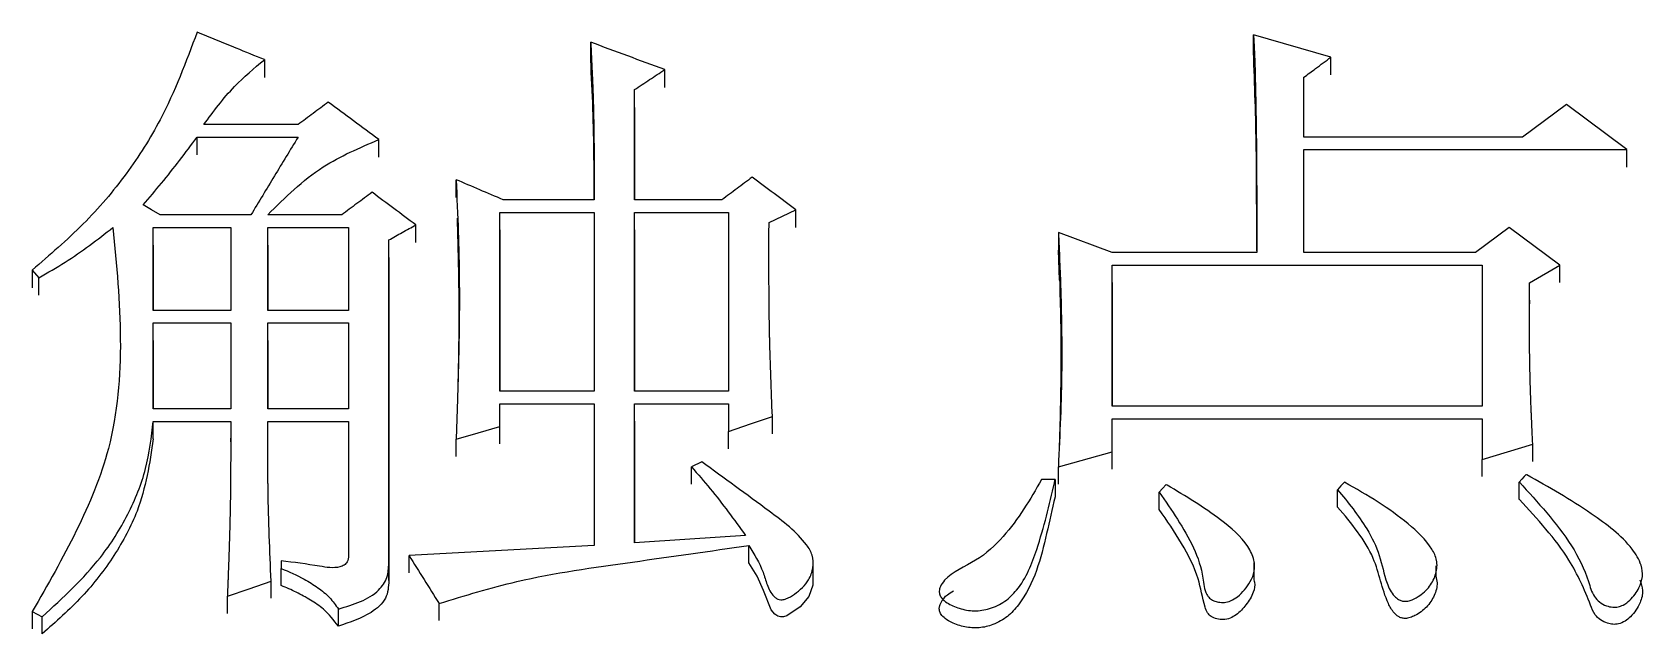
# Model space of a CAD drawing. Header units: millimetres. Extents: x 2642 to 4256, y 821 to 2003.
# Drawn here: x 2874.23 to 2879.41, y 1747.24 to 1749.17 of the extents above; entities that cross this region are included whole.
import ezdxf

# ---------------------------------------------------------------- set-up
doc = ezdxf.new("R2010")
doc.units = ezdxf.units.MM

msp = doc.modelspace()

# ---------------------------------------------------------------- linework, layer by layer
at = {"color": 7, "linetype": 'Continuous', "lineweight": 25}
for p, q in [((2876.0247, 1749.0809), (2876.0247, 1749.1383)), ((2878.4045, 1749.0902), (2878.1557, 1749.1624)), ((2878.1557, 1749.1049), (2878.1557, 1749.1624)), ((2878.4045, 1749.0331), (2878.4045, 1749.0902)), ((2874.9754, 1749.0822), (2874.9754, 1749.0251)), ((2876.2626, 1748.993), (2876.2626, 1749.0501)), ((2876.1653, 1748.6317), (2876.1653, 1748.9858)), ((2876.1653, 1748.9289), (2876.1653, 1748.9858)), ((2878.3179, 1748.8331), (2878.3179, 1749.026)), ((2878.3179, 1748.969), (2878.3179, 1749.026)), ((2879.1617, 1748.9376), (2879.0211, 1748.8331)), ((2879.3564, 1748.7929), (2879.1617, 1748.9376)), ((2876.1653, 1748.9286), (2876.1653, 1748.6317)), ((2874.759, 1748.8331), (2875.0836, 1748.8331)), ((2874.759, 1748.7763), (2874.759, 1748.8331)), ((2875.0836, 1748.8733), (2874.7807, 1748.8733)), ((2879.0211, 1748.8331), (2878.3179, 1748.8331)), ((2875.3431, 1748.7683), (2875.3431, 1748.8251)), ((2878.3179, 1748.7929), (2879.3564, 1748.7929)), ((2878.3179, 1748.4623), (2878.3179, 1748.7929)), ((2878.3179, 1748.7361), (2878.3179, 1748.7929)), ((2879.3564, 1748.7361), (2879.3564, 1748.7929)), ((2875.592, 1748.6396), (2875.592, 1748.6962)), ((2876.0355, 1748.6317), (2875.7434, 1748.6317)), ((2876.4465, 1748.6317), (2876.1653, 1748.6317)), ((2874.9321, 1748.5833), (2874.6401, 1748.5833)), ((2875.2242, 1748.5833), (2874.9862, 1748.5833)), ((2875.7326, 1748.5914), (2876.0355, 1748.5914)), ((2875.7326, 1748.0169), (2875.7326, 1748.5914)), ((2875.7326, 1748.5349), (2875.7326, 1748.5914)), ((2876.0355, 1748.5914), (2876.0355, 1748.0169)), ((2876.1653, 1748.5914), (2876.4682, 1748.5914)), ((2876.1653, 1748.0169), (2876.1653, 1748.5914)), ((2876.1653, 1748.5349), (2876.1653, 1748.5914)), ((2876.4682, 1748.5914), (2876.4682, 1748.0169)), ((2876.6845, 1748.543), (2876.6845, 1748.5995)), ((2874.6184, 1748.543), (2874.8672, 1748.543)), ((2874.6184, 1748.2763), (2874.6184, 1748.543)), ((2874.6184, 1748.4866), (2874.6184, 1748.543)), ((2874.8672, 1748.543), (2874.8672, 1748.2763)), ((2874.9862, 1748.543), (2875.2458, 1748.543)), ((2874.9862, 1748.2763), (2874.9862, 1748.543)), ((2874.9862, 1748.4866), (2874.9862, 1748.543)), ((2875.2458, 1748.543), (2875.2458, 1748.2763)), ((2875.4622, 1748.4947), (2875.4622, 1748.5511)), ((2875.7326, 1748.5347), (2875.7326, 1748.0169)), ((2876.1653, 1748.5347), (2876.1653, 1748.0169)), ((2877.7014, 1748.4623), (2877.5283, 1748.5269)), ((2877.5283, 1748.5269), (2877.5283, 1748.4703)), ((2878.9778, 1748.543), (2878.8696, 1748.4623)), ((2879.1401, 1748.4219), (2878.9778, 1748.543)), ((2874.6184, 1748.4864), (2874.6184, 1748.2763)), ((2874.9862, 1748.4864), (2874.9862, 1748.2763)), ((2875.3756, 1747.4634), (2875.3756, 1748.5026)), ((2875.3756, 1748.4463), (2875.3756, 1748.5026)), ((2877.5323, 1748.3739), (2877.5283, 1748.4703)), ((2875.3756, 1748.4461), (2875.3756, 1747.4082)), ((2878.1665, 1748.4623), (2877.7014, 1748.4623)), ((2877.7014, 1747.9682), (2877.7014, 1748.4219)), ((2877.7014, 1748.3656), (2877.7014, 1748.4219)), ((2878.8696, 1748.4623), (2878.3179, 1748.4623)), ((2878.8913, 1748.4219), (2878.8913, 1747.9682)), ((2879.0427, 1748.3653), (2879.1401, 1748.4219)), ((2879.1401, 1748.3656), (2879.1401, 1748.4219)), ((2874.229, 1748.4057), (2874.2506, 1748.3814)), ((2874.2506, 1748.3252), (2874.2506, 1748.3814)), ((2877.7014, 1748.3654), (2877.7014, 1747.9682)), ((2874.8672, 1748.2763), (2874.6184, 1748.2763)), ((2875.2458, 1748.2763), (2874.9862, 1748.2763)), ((2879.0427, 1748.3089), (2879.0427, 1748.2973)), ((2874.6184, 1748.2358), (2874.8672, 1748.2358)), ((2874.6184, 1747.9601), (2874.6184, 1748.2358)), ((2874.6184, 1748.1798), (2874.6184, 1748.2358)), ((2874.8672, 1748.2358), (2874.8672, 1747.9601)), ((2874.9862, 1748.2358), (2875.2458, 1748.2358)), ((2874.9862, 1747.9601), (2874.9862, 1748.2358)), ((2874.9862, 1748.1798), (2874.9862, 1748.2358)), ((2875.2458, 1748.2358), (2875.2458, 1747.9601)), ((2874.6184, 1748.1796), (2874.6184, 1747.9601)), ((2874.9862, 1748.1796), (2874.9862, 1747.9601)), ((2876.0355, 1748.0169), (2875.7326, 1748.0169)), ((2876.4682, 1748.0169), (2876.1653, 1748.0169)), ((2874.8672, 1747.9601), (2874.6184, 1747.9601)), ((2875.2458, 1747.9601), (2874.9862, 1747.9601)), ((2875.7326, 1747.9763), (2876.0355, 1747.9763)), ((2875.7326, 1747.9032), (2875.7326, 1747.9763)), ((2875.7326, 1747.9206), (2875.7326, 1747.9763)), ((2876.0355, 1747.9763), (2876.0355, 1747.5205)), ((2876.1653, 1747.9763), (2876.4682, 1747.9763)), ((2876.1653, 1747.5287), (2876.1653, 1747.9763)), ((2876.1653, 1747.9206), (2876.1653, 1747.9763)), ((2876.4682, 1747.9763), (2876.4682, 1747.887)), ((2874.6184, 1747.9195), (2874.8672, 1747.9195)), ((2874.6184, 1747.8638), (2874.6184, 1747.9195)), ((2874.9862, 1747.9195), (2875.2458, 1747.9195)), ((2875.2458, 1747.9195), (2875.2458, 1747.4879)), ((2875.7326, 1747.8476), (2875.7326, 1747.9032)), ((2876.1653, 1747.9204), (2876.1653, 1747.5287)), ((2876.6088, 1747.88), (2876.6088, 1747.9357)), ((2877.7014, 1747.8219), (2877.7014, 1747.9276)), ((2877.7014, 1747.8719), (2877.7014, 1747.9276)), ((2878.8913, 1747.9276), (2878.8913, 1747.7975)), ((2875.592, 1747.807), (2875.592, 1747.8626)), ((2876.4682, 1747.8313), (2876.4682, 1747.887)), ((2878.8913, 1747.7975), (2879.0535, 1747.8463)), ((2879.0535, 1747.7907), (2879.0535, 1747.8463)), ((2877.5283, 1747.7731), (2877.7014, 1747.8219)), ((2877.7014, 1747.7664), (2877.7014, 1747.8219)), ((2878.8913, 1747.742), (2878.8913, 1747.7975)), ((2876.3816, 1747.7894), (2876.3492, 1747.7731)), ((2876.3492, 1747.7176), (2876.3492, 1747.7731)), ((2877.5283, 1747.7176), (2877.5283, 1747.7731)), ((2877.5175, 1747.7324), (2877.4743, 1747.7324)), ((2877.5175, 1747.7324), (2877.5175, 1747.677)), ((2877.8528, 1747.6362), (2877.8528, 1747.6917)), ((2878.4262, 1747.6443), (2878.4262, 1747.6999)), ((2879.0103, 1747.6688), (2879.0103, 1747.7243)), ((2875.4405, 1747.4327), (2875.4405, 1747.4879)), ((2876.5331, 1747.4653), (2876.5331, 1747.5206)), ((2875.0295, 1747.4715), (2875.0295, 1747.447)), ((2875.0295, 1747.392), (2875.0295, 1747.447)), ((2875.3756, 1747.4081), (2875.3756, 1747.4634)), ((2876.7399, 1747.401), (2876.7399, 1747.4564)), ((2878.1583, 1747.4101), (2878.1583, 1747.4655)), ((2878.7432, 1747.4756), (2878.7432, 1747.4778)), ((2878.7432, 1747.4223), (2878.7432, 1747.4554)), ((2879.3985, 1747.4628), (2879.3985, 1747.466)), ((2874.997, 1747.3512), (2874.997, 1747.4062)), ((2874.8564, 1747.3022), (2874.8564, 1747.3572)), ((2875.5371, 1747.2791), (2875.5371, 1747.334)), ((2874.2292, 1747.308), (2874.2614, 1747.2918)), ((2874.2292, 1747.308), (2874.2292, 1747.2531)), ((2874.2614, 1747.2369), (2874.2614, 1747.2918)), ((2875.2134, 1747.2614), (2875.2134, 1747.3163))]:
    msp.add_line(p, q, dxfattribs=at)
at = {"color": 7, "linetype": 'Continuous', "lineweight": 25, "flags": 128}
for points in [[(2874.6401, 1748.5833), (2874.613, 1748.5995), (2874.586, 1748.6156)], [(2876.598, 1748.5591), (2876.6413, 1748.5793), (2876.6845, 1748.5995)], [(2877.7014, 1748.4219), (2878.2963, 1748.4219), (2878.8913, 1748.4219)], [(2874.229, 1748.4057), (2874.229, 1748.3848), (2874.229, 1748.367), (2874.229, 1748.3493)], [(2878.8913, 1747.9682), (2878.2963, 1747.9682), (2877.7014, 1747.9682)], [(2875.592, 1747.8626), (2875.6623, 1747.8829), (2875.7326, 1747.9032)], [(2876.4682, 1747.887), (2876.5385, 1747.9113), (2876.6088, 1747.9357)], [(2877.7014, 1747.9276), (2878.2963, 1747.9276), (2878.8913, 1747.9276)], [(2879.0319, 1747.7487), (2879.0264, 1747.7425), (2879.0184, 1747.7334), (2879.0103, 1747.7243)], [(2877.8744, 1747.7161), (2877.8636, 1747.7039), (2877.8528, 1747.6917)], [(2878.4478, 1747.7243), (2878.4369, 1747.7121), (2878.4261, 1747.6999)], [(2876.5223, 1747.5531), (2876.3438, 1747.5409), (2876.1653, 1747.5287)], [(2876.0355, 1747.5205), (2875.738, 1747.5042), (2875.4405, 1747.4879)], [(2876.7388, 1747.4009), (2876.7389, 1747.3929), (2876.7261, 1747.3568), (2876.698, 1747.3236), (2876.655, 1747.295), (2876.644, 1747.2918), (2876.6347, 1747.2914), (2876.6258, 1747.2938), (2876.6166, 1747.2996), (2876.6046, 1747.314), (2876.5798, 1747.3762), (2876.5599, 1747.4215), (2876.5331, 1747.4653), (2876.5331, 1747.4653)], [(2874.8564, 1747.3572), (2874.9267, 1747.3817), (2874.997, 1747.4062)]]:
    msp.add_lwpolyline(points, dxfattribs=at)
at = {"color": 7, "linetype": 'Continuous', "lineweight": 25}
for points, knots in [([(2874.7591, 1749.1704), (2874.7235, 1749.0753), (2874.6646, 1748.9181), (2874.5353, 1748.7127), (2874.3967, 1748.5501), (2874.2851, 1748.454), (2874.229, 1748.4057)], [0, 0, 0, 0, 0.335049, 0.554128, 0.775717, 1, 1, 1, 1]), ([(2874.9754, 1749.0822), (2874.9453, 1749.0945), (2874.8941, 1749.1153), (2874.822, 1749.1447), (2874.7801, 1749.1618), (2874.7591, 1749.1704)], [0, 0, 0, 0, 0.417945, 0.708972, 1, 1, 1, 1]), ([(2876.2626, 1749.0501), (2876.223, 1749.0648), (2876.1437, 1749.0942), (2876.0643, 1749.1236), (2876.0247, 1749.1383)], [0, 0, 0, 0, 0.499999, 1, 1, 1, 1]), ([(2876.0247, 1749.1383), (2876.0263, 1749.1065), (2876.0283, 1749.0668), (2876.0302, 1749.0231), (2876.0307, 1749.0092), (2876.0311, 1748.9992), (2876.0316, 1748.9853), (2876.0322, 1748.9694), (2876.0327, 1748.9534), (2876.0332, 1748.9375), (2876.0336, 1748.9216), (2876.0339, 1748.9057), (2876.0342, 1748.8897), (2876.0345, 1748.8738), (2876.0347, 1748.8578), (2876.0349, 1748.8459), (2876.035, 1748.8339), (2876.0352, 1748.822), (2876.0353, 1748.81), (2876.0353, 1748.8), (2876.0354, 1748.792), (2876.0354, 1748.7861), (2876.0355, 1748.7781), (2876.0355, 1748.7701), (2876.0355, 1748.7621), (2876.0355, 1748.7541), (2876.0356, 1748.7462), (2876.0356, 1748.7382), (2876.0356, 1748.7302), (2876.0356, 1748.7222), (2876.0356, 1748.7142), (2876.0356, 1748.7062), (2876.0356, 1748.6983), (2876.0356, 1748.6903), (2876.0356, 1748.6823), (2876.0356, 1748.6743), (2876.0356, 1748.6663), (2876.0355, 1748.6583), (2876.0355, 1748.6503), (2876.0355, 1748.6408), (2876.0355, 1748.6353), (2876.0355, 1748.6317)], [0, 0, 0, 0, 0.188751, 0.235938, 0.259532, 0.271329, 0.294923, 0.342111, 0.365705, 0.389298, 0.436486, 0.46008, 0.483674, 0.530861, 0.554455, 0.578049, 0.601643, 0.625237, 0.648831, 0.672424, 0.684221, 0.696018, 0.707815, 0.731409, 0.743206, 0.755003, 0.778597, 0.790394, 0.80219, 0.825784, 0.837581, 0.849378, 0.872972, 0.884769, 0.896566, 0.92016, 0.931957, 0.943753, 0.967347, 0.979144, 1, 1, 1, 1]), ([(2878.1557, 1749.1624), (2878.156, 1749.1573), (2878.1565, 1749.1471), (2878.1572, 1749.1344), (2878.1578, 1749.1217), (2878.1583, 1749.1115), (2878.1589, 1749.0988), (2878.1594, 1749.0886), (2878.1598, 1749.0784), (2878.1602, 1749.0682), (2878.1605, 1749.0581), (2878.161, 1749.0402), (2878.1622, 1748.9867), (2878.1637, 1748.9153), (2878.1649, 1748.8336), (2878.1651, 1748.7826), (2878.1654, 1748.7468), (2878.1656, 1748.7289), (2878.1656, 1748.7187), (2878.1657, 1748.7084), (2878.1657, 1748.6982), (2878.1658, 1748.6854), (2878.1659, 1748.6752), (2878.1659, 1748.6624), (2878.166, 1748.6522), (2878.166, 1748.6419), (2878.1661, 1748.6317), (2878.1661, 1748.6214), (2878.1662, 1748.6086), (2878.1662, 1748.5984), (2878.1662, 1748.5856), (2878.1663, 1748.5754), (2878.1663, 1748.5651), (2878.1663, 1748.5549), (2878.1663, 1748.5446), (2878.1664, 1748.5344), (2878.1664, 1748.5267), (2878.1664, 1748.5203), (2878.1664, 1748.5139), (2878.1664, 1748.5088), (2878.1664, 1748.5023), (2878.1664, 1748.4972), (2878.1664, 1748.4908), (2878.1665, 1748.4857), (2878.1665, 1748.4806), (2878.1665, 1748.4732), (2878.1665, 1748.4671), (2878.1665, 1748.4623)], [0, 0, 0, 0, 0.021887, 0.043773, 0.054717, 0.076603, 0.087547, 0.109433, 0.120377, 0.13132, 0.153207, 0.16415, 0.207923, 0.383017, 0.470564, 0.558111, 0.601884, 0.623771, 0.634714, 0.645657, 0.667544, 0.678487, 0.700374, 0.711317, 0.733204, 0.744147, 0.755091, 0.776977, 0.787921, 0.809807, 0.820751, 0.842637, 0.853581, 0.864524, 0.886411, 0.897354, 0.908297, 0.919241, 0.924712, 0.935656, 0.941127, 0.952071, 0.957542, 0.968486, 0.973957, 0.979429, 1, 1, 1, 1]), ([(2878.1663, 1748.4678), (2878.1662, 1748.5291), (2878.1661, 1748.5999), (2878.1653, 1748.7084), (2878.1647, 1748.8598), (2878.1595, 1749.0012), (2878.1557, 1749.1049)], [0, 0, 0, 0, 0.287541, 0.332064, 0.510157, 1, 1, 1, 1]), ([(2878.3179, 1749.026), (2878.3303, 1749.0351), (2878.3509, 1749.0504), (2878.3797, 1749.0718), (2878.3962, 1749.0841), (2878.4045, 1749.0902)], [0, 0, 0, 0, 0.4283659, 0.7141823, 1, 1, 1, 1]), ([(2874.7807, 1748.8733), (2874.8117, 1748.9155), (2874.8673, 1748.9911), (2874.9423, 1749.0542), (2874.9754, 1749.0821)], [0, 0, 0, 0, 0.557716, 1, 1, 1, 1]), ([(2876.0354, 1748.6317), (2876.0355, 1748.6767), (2876.0356, 1748.7743), (2876.0326, 1748.924), (2876.0273, 1749.0286), (2876.0247, 1749.0809)], [0, 0, 0, 0, 0.299618, 0.64974, 1, 1, 1, 1]), ([(2876.1653, 1748.9858), (2876.1815, 1748.9965), (2876.214, 1749.018), (2876.2464, 1749.0394), (2876.2626, 1749.0501)], [0, 0, 0, 0, 0.500001, 1, 1, 1, 1]), ([(2875.1809, 1748.9457), (2875.1647, 1748.9336), (2875.1322, 1748.9095), (2875.0998, 1748.8854), (2875.0836, 1748.8733)], [0, 0, 0, 0, 0.499999, 1, 1, 1, 1]), ([(2875.3431, 1748.8251), (2875.3161, 1748.8452), (2875.262, 1748.8854), (2875.208, 1748.9256), (2875.1809, 1748.9457)], [0, 0, 0, 0, 0.499999, 1, 1, 1, 1]), ([(2874.586, 1748.6156), (2874.6057, 1748.6387), (2874.6459, 1748.6857), (2874.7033, 1748.7584), (2874.7404, 1748.8082), (2874.759, 1748.8331)], [0, 0, 0, 0, 0.325438, 0.662606, 1, 1, 1, 1]), ([(2875.0836, 1748.8331), (2875.0583, 1748.7915), (2875.0078, 1748.7083), (2874.9574, 1748.625), (2874.9321, 1748.5833)], [0, 0, 0, 0, 0.5, 1, 1, 1, 1]), ([(2874.9862, 1748.5834), (2875.0417, 1748.6389), (2875.1418, 1748.7391), (2875.2811, 1748.7986), (2875.3431, 1748.8251)], [0, 0, 0, 0, 0.5548825, 1, 1, 1, 1]), ([(2875.592, 1748.6962), (2875.5944, 1748.6397), (2875.597, 1748.5796), (2875.5991, 1748.5177), (2875.5993, 1748.5106), (2875.5995, 1748.5053), (2875.5997, 1748.4982), (2875.5999, 1748.4912), (2875.6001, 1748.4841), (2875.6002, 1748.4788), (2875.6004, 1748.4717), (2875.6006, 1748.4646), (2875.6008, 1748.4575), (2875.6009, 1748.4522), (2875.601, 1748.4469), (2875.6011, 1748.4398), (2875.6013, 1748.4327), (2875.6014, 1748.4256), (2875.6015, 1748.4203), (2875.6016, 1748.4132), (2875.6017, 1748.4061), (2875.6018, 1748.3991), (2875.6019, 1748.3937), (2875.602, 1748.3831), (2875.6024, 1748.3459), (2875.6024, 1748.3086), (2875.6023, 1748.2767), (2875.6022, 1748.2714), (2875.6022, 1748.2643), (2875.6021, 1748.2572), (2875.6021, 1748.2501), (2875.602, 1748.2447), (2875.6019, 1748.2376), (2875.6019, 1748.2305), (2875.6018, 1748.2234), (2875.6017, 1748.2181), (2875.6016, 1748.2128), (2875.6015, 1748.2057), (2875.6014, 1748.1986), (2875.6013, 1748.1915), (2875.6012, 1748.1861), (2875.6011, 1748.179), (2875.601, 1748.1719), (2875.6008, 1748.1648), (2875.6007, 1748.1595), (2875.6006, 1748.1542), (2875.6005, 1748.1471), (2875.6003, 1748.1399), (2875.6002, 1748.1328), (2875.6, 1748.1275), (2875.5999, 1748.1204), (2875.5997, 1748.1133), (2875.5995, 1748.1062), (2875.5994, 1748.1008), (2875.5992, 1748.0937), (2875.599, 1748.0866), (2875.5988, 1748.0795), (2875.5987, 1748.0742), (2875.5986, 1748.0688), (2875.5984, 1748.0617), (2875.5982, 1748.0546), (2875.598, 1748.0475), (2875.5978, 1748.0422), (2875.5976, 1748.0351), (2875.5974, 1748.0279), (2875.5972, 1748.0208), (2875.597, 1748.0155), (2875.5969, 1748.0101), (2875.5966, 1748.003), (2875.5964, 1747.9959), (2875.5962, 1747.9888), (2875.596, 1747.9835), (2875.5958, 1747.9763), (2875.5956, 1747.9692), (2875.5953, 1747.9621), (2875.5952, 1747.9568), (2875.595, 1747.9514), (2875.5948, 1747.9443), (2875.5945, 1747.9372), (2875.5943, 1747.9301), (2875.5941, 1747.9247), (2875.5939, 1747.9176), (2875.5936, 1747.9105), (2875.5934, 1747.9033), (2875.5932, 1747.898), (2875.593, 1747.8927), (2875.5928, 1747.8855), (2875.5925, 1747.8784), (2875.5922, 1747.8702), (2875.5921, 1747.8655), (2875.592, 1747.8626)], [0, 0, 0, 0, 0.204304, 0.217073, 0.223457, 0.229841, 0.236226, 0.248995, 0.255379, 0.261764, 0.268148, 0.280917, 0.287302, 0.293686, 0.300071, 0.306455, 0.319224, 0.325609, 0.331993, 0.338378, 0.351147, 0.357531, 0.363915, 0.3703, 0.395838, 0.497991, 0.504375, 0.51076, 0.517144, 0.529913, 0.536298, 0.542682, 0.549067, 0.561836, 0.56822, 0.574605, 0.580989, 0.587374, 0.600143, 0.606527, 0.612912, 0.619296, 0.632065, 0.638449, 0.644834, 0.651218, 0.657603, 0.670372, 0.676756, 0.683141, 0.689525, 0.702294, 0.708679, 0.715063, 0.721448, 0.734217, 0.740601, 0.746986, 0.75337, 0.759755, 0.772523, 0.778908, 0.785292, 0.791677, 0.804446, 0.81083, 0.817215, 0.823599, 0.829984, 0.842753, 0.849137, 0.855522, 0.861906, 0.874675, 0.88106, 0.887444, 0.893828, 0.900213, 0.912982, 0.919366, 0.925751, 0.932135, 0.944904, 0.951289, 0.957673, 0.964058, 0.970442, 0.983211, 0.989596, 1, 1, 1, 1]), ([(2876.5439, 1748.7043), (2876.5277, 1748.6922), (2876.4952, 1748.668), (2876.4628, 1748.6438), (2876.4465, 1748.6317)], [0, 0, 0, 0, 0.5, 1, 1, 1, 1]), ([(2876.6845, 1748.5995), (2876.6611, 1748.617), (2876.6142, 1748.6519), (2876.5673, 1748.6868), (2876.5439, 1748.7043)], [0, 0, 0, 0, 0.499999, 1, 1, 1, 1]), ([(2875.3215, 1748.6559), (2875.3053, 1748.6438), (2875.2729, 1748.6196), (2875.2404, 1748.5954), (2875.2242, 1748.5833)], [0, 0, 0, 0, 0.499999, 1, 1, 1, 1]), ([(2875.4622, 1748.5511), (2875.4387, 1748.5686), (2875.3919, 1748.6035), (2875.345, 1748.6385), (2875.3215, 1748.6559)], [0, 0, 0, 0, 0.499999, 1, 1, 1, 1]), ([(2875.5948, 1748.5727), (2875.5949, 1748.5707), (2875.5951, 1748.5659), (2875.5974, 1748.4975), (2875.6013, 1748.3347), (2875.6003, 1748.1454), (2875.5981, 1748.059), (2875.597, 1748.0163)], [0, 0, 0, 0, 0.027194, 0.065937, 0.481469, 0.743424, 1, 1, 1, 1]), ([(2874.4887, 1748.543), (2874.5113, 1748.3021), (2874.5518, 1747.8717), (2874.3278, 1747.4803), (2874.2292, 1747.308)], [0, 0, 0, 0, 0.559704, 1, 1, 1, 1]), ([(2874.2506, 1748.3814), (2874.279, 1748.3977), (2874.3355, 1748.4299), (2874.4144, 1748.4846), (2874.4639, 1748.5235), (2874.4886, 1748.543)], [0, 0, 0, 0, 0.33532, 0.667027, 1, 1, 1, 1]), ([(2875.3756, 1748.5026), (2875.3901, 1748.5107), (2875.4189, 1748.5269), (2875.4477, 1748.543), (2875.4622, 1748.5511)], [0, 0, 0, 0, 0.499999, 1, 1, 1, 1]), ([(2876.6088, 1747.9357), (2876.6054, 1748.0194), (2876.6018, 1748.1084), (2876.5998, 1748.2024), (2876.5995, 1748.2181), (2876.5991, 1748.239), (2876.5988, 1748.2599), (2876.5986, 1748.2807), (2876.5984, 1748.2964), (2876.5982, 1748.3173), (2876.598, 1748.3381), (2876.5979, 1748.359), (2876.5979, 1748.372), (2876.5978, 1748.3825), (2876.5978, 1748.3903), (2876.5978, 1748.3981), (2876.5978, 1748.4085), (2876.5978, 1748.419), (2876.5978, 1748.4294), (2876.5978, 1748.4372), (2876.5978, 1748.4476), (2876.5978, 1748.458), (2876.5978, 1748.4685), (2876.5978, 1748.4763), (2876.5978, 1748.4867), (2876.5978, 1748.4971), (2876.5979, 1748.5075), (2876.5979, 1748.5153), (2876.5979, 1748.5218), (2876.5979, 1748.5283), (2876.5979, 1748.5336), (2876.5979, 1748.5388), (2876.5979, 1748.5427), (2876.598, 1748.5466), (2876.598, 1748.5521), (2876.598, 1748.5562), (2876.598, 1748.5591)], [0, 0, 0, 0, 0.4019587, 0.4270807, 0.4522028, 0.4773248, 0.527569, 0.552691, 0.5778131, 0.6029351, 0.6531793, 0.6783013, 0.7034234, 0.7159844, 0.7285454, 0.7411064, 0.7536675, 0.7787895, 0.7913505, 0.8039115, 0.8164726, 0.8415946, 0.8541556, 0.8667167, 0.8792777, 0.9043997, 0.9169607, 0.9295218, 0.9420828, 0.9483633, 0.9609243, 0.9672048, 0.9734854, 0.9797659, 0.9860464, 1, 1, 1, 1]), ([(2877.5283, 1748.5269), (2877.5311, 1748.4656), (2877.5342, 1748.3967), (2877.537, 1748.3123), (2877.5389, 1748.2279), (2877.5406, 1748.0458), (2877.5331, 1747.8786), (2877.5283, 1747.7731)], [0, 0, 0, 0, 0.2447343, 0.2753248, 0.336506, 0.5812465, 1, 1, 1, 1]), ([(2877.5322, 1748.3776), (2877.5346, 1748.2874), (2877.5383, 1748.1521), (2877.5348, 1747.9689), (2877.5325, 1747.8835), (2877.5314, 1747.8472), (2877.5309, 1747.8342), (2877.5308, 1747.8302), (2877.5307, 1747.8282), (2877.5307, 1747.8282), (2877.5307, 1747.8281)], [0, 0, 0, 0, 0.523671, 0.784961, 0.902383, 0.967876, 0.981533, 0.987952, 0.99428, 1, 1, 1, 1]), ([(2879.0535, 1747.8463), (2879.0529, 1747.8605), (2879.0518, 1747.8819), (2879.0508, 1747.905), (2879.0502, 1747.9174), (2879.0499, 1747.9245), (2879.0495, 1747.9334), (2879.0492, 1747.9405), (2879.0488, 1747.9494), (2879.0486, 1747.9565), (2879.0482, 1747.9654), (2879.0479, 1747.9725), (2879.0476, 1747.9814), (2879.0473, 1747.9885), (2879.047, 1747.9974), (2879.0467, 1748.0062), (2879.0464, 1748.0151), (2879.0461, 1748.024), (2879.0458, 1748.0329), (2879.0455, 1748.0435), (2879.0452, 1748.0542), (2879.045, 1748.0631), (2879.0448, 1748.0719), (2879.0445, 1748.0844), (2879.0442, 1748.0986), (2879.044, 1748.111), (2879.0439, 1748.1199), (2879.0437, 1748.1269), (2879.0436, 1748.1358), (2879.0435, 1748.1429), (2879.0434, 1748.1518), (2879.0433, 1748.1589), (2879.0432, 1748.1677), (2879.0432, 1748.1766), (2879.0431, 1748.1855), (2879.043, 1748.1943), (2879.043, 1748.2014), (2879.0429, 1748.2103), (2879.0429, 1748.2174), (2879.0428, 1748.2263), (2879.0428, 1748.2333), (2879.0428, 1748.2422), (2879.0427, 1748.2493), (2879.0427, 1748.2582), (2879.0427, 1748.2652), (2879.0427, 1748.2741), (2879.0427, 1748.2812), (2879.0427, 1748.29), (2879.0427, 1748.2971), (2879.0427, 1748.306), (2879.0427, 1748.3131), (2879.0427, 1748.3219), (2879.0427, 1748.329), (2879.0427, 1748.3379), (2879.0427, 1748.3449), (2879.0427, 1748.3547), (2879.0427, 1748.3609), (2879.0427, 1748.3653)], [0, 0, 0, 0, 0.082056, 0.123084, 0.133341, 0.153855, 0.164112, 0.184626, 0.194883, 0.215397, 0.225654, 0.246168, 0.256425, 0.276939, 0.287196, 0.30771, 0.328224, 0.338481, 0.358995, 0.379509, 0.400023, 0.420537, 0.430794, 0.451308, 0.492336, 0.51285, 0.523107, 0.543621, 0.553878, 0.574392, 0.584649, 0.605163, 0.61542, 0.635934, 0.656448, 0.666705, 0.687219, 0.697476, 0.71799, 0.728247, 0.748761, 0.759018, 0.779532, 0.789789, 0.810303, 0.82056, 0.841074, 0.851331, 0.871845, 0.882102, 0.902616, 0.912873, 0.933387, 0.943644, 0.964158, 0.974415, 1, 1, 1, 1]), ([(2874.2614, 1747.2918), (2874.328, 1747.3529), (2874.4368, 1747.4529), (2874.5401, 1747.6187), (2874.6002, 1747.7663), (2874.6124, 1747.8685), (2874.6184, 1747.9195)], [0, 0, 0, 0, 0.345958, 0.566155, 0.783835, 1, 1, 1, 1]), ([(2874.8672, 1747.9195), (2874.8672, 1747.9177), (2874.8672, 1747.9141), (2874.8672, 1747.9087), (2874.8672, 1747.9033), (2874.8672, 1747.8989), (2874.8672, 1747.8926), (2874.8672, 1747.8863), (2874.8672, 1747.8774), (2874.8672, 1747.8702), (2874.8672, 1747.8613), (2874.8672, 1747.8523), (2874.8672, 1747.8434), (2874.8672, 1747.8344), (2874.8672, 1747.8255), (2874.8672, 1747.8165), (2874.8671, 1747.8075), (2874.8671, 1747.8004), (2874.8671, 1747.7914), (2874.867, 1747.7824), (2874.867, 1747.7735), (2874.867, 1747.7645), (2874.8669, 1747.7556), (2874.8668, 1747.7466), (2874.8668, 1747.7376), (2874.8667, 1747.7287), (2874.8666, 1747.7197), (2874.8665, 1747.7107), (2874.8665, 1747.7036), (2874.8664, 1747.6946), (2874.8662, 1747.6856), (2874.8661, 1747.6766), (2874.866, 1747.6677), (2874.8658, 1747.6587), (2874.8657, 1747.6497), (2874.8655, 1747.6408), (2874.8654, 1747.6336), (2874.8652, 1747.6246), (2874.865, 1747.6156), (2874.8648, 1747.6067), (2874.8646, 1747.5977), (2874.8644, 1747.5887), (2874.8642, 1747.5797), (2874.8639, 1747.5707), (2874.8637, 1747.5618), (2874.8634, 1747.5528), (2874.8631, 1747.5438), (2874.8629, 1747.5366), (2874.8626, 1747.5276), (2874.8624, 1747.5187), (2874.8621, 1747.5097), (2874.8618, 1747.5007), (2874.8615, 1747.4917), (2874.8611, 1747.4827), (2874.8608, 1747.4737), (2874.8606, 1747.4665), (2874.8602, 1747.4576), (2874.8599, 1747.4486), (2874.8595, 1747.4378), (2874.8592, 1747.4288), (2874.8588, 1747.4198), (2874.8586, 1747.4126), (2874.8582, 1747.4036), (2874.8579, 1747.3946), (2874.8575, 1747.3856), (2874.8572, 1747.3767), (2874.8568, 1747.3678), (2874.8565, 1747.3607), (2874.8564, 1747.3572)], [0, 0, 0, 0, 0.009575, 0.019151, 0.028726, 0.038301, 0.043088, 0.062238, 0.071814, 0.090964, 0.100539, 0.119689, 0.138839, 0.148414, 0.167565, 0.186715, 0.19629, 0.21544, 0.225015, 0.244165, 0.263315, 0.272891, 0.292041, 0.311191, 0.320766, 0.339916, 0.359066, 0.368641, 0.387792, 0.397367, 0.416517, 0.435667, 0.445242, 0.464392, 0.483543, 0.493118, 0.512268, 0.521843, 0.540993, 0.560143, 0.569718, 0.588869, 0.608019, 0.617594, 0.636744, 0.655894, 0.665469, 0.68462, 0.694195, 0.713345, 0.732495, 0.74207, 0.76122, 0.780371, 0.789946, 0.809096, 0.818671, 0.837821, 0.856971, 0.876121, 0.885697, 0.904847, 0.914422, 0.933572, 0.952722, 0.962297, 0.981149, 1, 1, 1, 1]), ([(2874.997, 1747.4062), (2874.9929, 1747.5032), (2874.9886, 1747.6048), (2874.9872, 1747.7086), (2874.9871, 1747.7178), (2874.987, 1747.7248), (2874.987, 1747.7318), (2874.9869, 1747.7387), (2874.9868, 1747.748), (2874.9867, 1747.7573), (2874.9867, 1747.7665), (2874.9866, 1747.7735), (2874.9866, 1747.7805), (2874.9865, 1747.7874), (2874.9865, 1747.7944), (2874.9865, 1747.8036), (2874.9864, 1747.8129), (2874.9864, 1747.8222), (2874.9864, 1747.8291), (2874.9863, 1747.8361), (2874.9863, 1747.843), (2874.9863, 1747.85), (2874.9863, 1747.8592), (2874.9863, 1747.8685), (2874.9863, 1747.8778), (2874.9862, 1747.8847), (2874.9862, 1747.8917), (2874.9862, 1747.8986), (2874.9862, 1747.9079), (2874.9862, 1747.9148), (2874.9862, 1747.9195)], [0, 0, 0, 0, 0.565918, 0.593048, 0.606612, 0.620177, 0.633741, 0.647306, 0.66087, 0.688, 0.701564, 0.715129, 0.728693, 0.742258, 0.755822, 0.769387, 0.796516, 0.810081, 0.823645, 0.83721, 0.850774, 0.864339, 0.877904, 0.905033, 0.918597, 0.932162, 0.945726, 0.959291, 0.972856, 1, 1, 1, 1]), ([(2874.6184, 1747.8637), (2874.6065, 1747.7849), (2874.5867, 1747.6546), (2874.4953, 1747.4863), (2874.3929, 1747.3529), (2874.3055, 1747.2757), (2874.2614, 1747.2368)], [0, 0, 0, 0, 0.334037, 0.553007, 0.774908, 1, 1, 1, 1]), ([(2874.8672, 1747.8534), (2874.8672, 1747.8549), (2874.8672, 1747.8589), (2874.8672, 1747.863), (2874.8672, 1747.8656)], [0, 0, 0, 0, 0.353663, 1, 1, 1, 1]), ([(2876.3492, 1747.7731), (2876.3693, 1747.7499), (2876.4102, 1747.7027), (2876.4673, 1747.629), (2876.5039, 1747.5784), (2876.5223, 1747.5531)], [0, 0, 0, 0, 0.32693, 0.663295, 1, 1, 1, 1]), ([(2876.5331, 1747.5206), (2876.5504, 1747.4925), (2876.5753, 1747.4521), (2876.591, 1747.3947), (2876.6046, 1747.3645), (2876.6216, 1747.3504), (2876.6308, 1747.3466), (2876.6414, 1747.3459), (2876.6592, 1747.3505), (2876.6907, 1747.37), (2876.7255, 1747.4029), (2876.7415, 1747.4487), (2876.7406, 1747.4892), (2876.698, 1747.5565), (2876.5704, 1747.6523), (2876.4538, 1747.7369), (2876.3816, 1747.7894)], [0, 0, 0, 0, 0.116369, 0.168042, 0.220216, 0.232026, 0.241704, 0.251433, 0.264352, 0.29834, 0.371993, 0.42265, 0.473324, 0.517975, 0.701297, 1, 1, 1, 1]), ([(2879.0104, 1747.7243), (2879.0401, 1747.6918), (2879.1298, 1747.5937), (2879.2183, 1747.4708), (2879.2437, 1747.3638), (2879.2673, 1747.3382), (2879.2883, 1747.3265), (2879.3095, 1747.3215), (2879.3283, 1747.3225), (2879.3479, 1747.33), (2879.3731, 1747.3498), (2879.3954, 1747.3811), (2879.4092, 1747.4203), (2879.4026, 1747.4645), (2879.3558, 1747.5403), (2879.2266, 1747.6378), (2879.105, 1747.7092), (2879.0327, 1747.7483), (2879.0319, 1747.7487)], [0, 0, 0, 0, 0.113222, 0.341327, 0.387566, 0.408095, 0.428648, 0.444625, 0.457844, 0.471063, 0.493511, 0.536211, 0.570053, 0.604097, 0.65629, 0.801568, 0.997978, 1, 1, 1, 1]), ([(2877.4743, 1747.7324), (2877.4375, 1747.669), (2877.3822, 1747.5737), (2877.2683, 1747.4679), (2877.179, 1747.4332), (2877.149, 1747.3914), (2877.1446, 1747.3749), (2877.1463, 1747.3617), (2877.1546, 1747.3483), (2877.175, 1747.3319), (2877.2103, 1747.3167), (2877.2579, 1747.3079), (2877.3101, 1747.3158), (2877.3581, 1747.3396), (2877.4203, 1747.4005), (2877.4705, 1747.5338), (2877.501, 1747.6538), (2877.5168, 1747.7291), (2877.5175, 1747.7324)], [0, 0, 0, 0, 0.193081, 0.290157, 0.386754, 0.407978, 0.421447, 0.432598, 0.443754, 0.462204, 0.496546, 0.533829, 0.57207, 0.615267, 0.659288, 0.789027, 0.990755, 1, 1, 1, 1]), ([(2877.8528, 1747.6917), (2877.8726, 1747.663), (2877.9321, 1747.5763), (2877.9924, 1747.4667), (2877.9968, 1747.3748), (2878.0135, 1747.3509), (2878.0272, 1747.3424), (2878.0438, 1747.3377), (2878.0627, 1747.337), (2878.0846, 1747.3423), (2878.1161, 1747.3633), (2878.1423, 1747.3964), (2878.1613, 1747.4375), (2878.1583, 1747.4777), (2878.1293, 1747.5389), (2878.031, 1747.6213), (2877.9367, 1747.6807), (2877.8756, 1747.7154), (2877.8744, 1747.7161)], [0, 0, 0, 0, 0.107766, 0.324959, 0.382514, 0.397632, 0.412828, 0.427374, 0.444539, 0.463227, 0.487605, 0.551575, 0.589695, 0.627994, 0.678884, 0.799951, 0.99622, 1, 1, 1, 1]), ([(2878.4262, 1747.6999), (2878.4597, 1747.6589), (2878.5138, 1747.5927), (2878.5645, 1747.4893), (2878.5772, 1747.4136), (2878.6, 1747.365), (2878.6198, 1747.3477), (2878.6321, 1747.3419), (2878.6456, 1747.3406), (2878.6642, 1747.3445), (2878.6925, 1747.3594), (2878.7242, 1747.3876), (2878.7445, 1747.4293), (2878.7481, 1747.472), (2878.7202, 1747.53), (2878.6541, 1747.5928), (2878.5566, 1747.6619), (2878.485, 1747.7033), (2878.448, 1747.7241), (2878.4478, 1747.7243)], [0, 0, 0, 0, 0.157954, 0.255242, 0.35249, 0.401724, 0.417192, 0.427834, 0.438557, 0.45242, 0.478029, 0.52635, 0.573066, 0.619079, 0.658607, 0.768684, 0.881292, 0.999134, 1, 1, 1, 1]), ([(2877.5175, 1747.6768), (2877.5086, 1747.6377), (2877.4821, 1747.5199), (2877.4476, 1747.382), (2877.3668, 1747.2908), (2877.322, 1747.2656), (2877.2737, 1747.2538), (2877.2272, 1747.2572), (2877.1905, 1747.2695), (2877.1651, 1747.2841), (2877.1513, 1747.2971), (2877.1452, 1747.3105), (2877.1452, 1747.3248), (2877.1528, 1747.3432), (2877.1684, 1747.3615), (2877.1841, 1747.3709), (2877.1907, 1747.3749)], [0, 0, 0, 0, 0.171804, 0.517301, 0.584548, 0.65197, 0.706518, 0.761184, 0.815652, 0.846041, 0.87115, 0.888591, 0.906031, 0.931288, 0.971038, 1, 1, 1, 1]), ([(2878.7415, 1747.422), (2878.7433, 1747.4149), (2878.7488, 1747.3943), (2878.7385, 1747.3588), (2878.7143, 1747.3218), (2878.6845, 1747.2993), (2878.6598, 1747.2884), (2878.6448, 1747.2854), (2878.6315, 1747.2871), (2878.619, 1747.2931), (2878.6025, 1747.3081), (2878.5691, 1747.37), (2878.5562, 1747.464), (2878.4922, 1747.566), (2878.4483, 1747.6181), (2878.4262, 1747.6443)], [0, 0, 0, 0, 0.036468, 0.10746, 0.17993, 0.250304, 0.274435, 0.298772, 0.314747, 0.330684, 0.359233, 0.416925, 0.673858, 0.835309, 1, 1, 1, 1]), ([(2879.3979, 1747.4103), (2879.4018, 1747.399), (2879.4102, 1747.3749), (2879.3994, 1747.3321), (2879.377, 1747.299), (2879.3509, 1747.2769), (2879.3312, 1747.2678), (2879.3111, 1747.2665), (2879.291, 1747.2706), (2879.2707, 1747.2807), (2879.2499, 1747.3005), (2879.2245, 1747.3685), (2879.1821, 1747.4644), (2879.0969, 1747.5749), (2879.0393, 1747.6374), (2879.0104, 1747.6688)], [0, 0, 0, 0, 0.05255, 0.111591, 0.190854, 0.22064, 0.250738, 0.27286, 0.294868, 0.32747, 0.360447, 0.410692, 0.644126, 0.821126, 1, 1, 1, 1]), ([(2878.1571, 1747.4097), (2878.1579, 1747.4073), (2878.1618, 1747.3945), (2878.1558, 1747.3654), (2878.133, 1747.3305), (2878.1077, 1747.3017), (2878.0811, 1747.286), (2878.0591, 1747.2815), (2878.0376, 1747.2836), (2878.0195, 1747.291), (2878.0057, 1747.3048), (2877.9919, 1747.3464), (2877.9804, 1747.4242), (2877.9264, 1747.5293), (2877.8775, 1747.6004), (2877.8528, 1747.6362)], [0, 0, 0, 0, 0.0129135, 0.06939, 0.147433, 0.2206585, 0.2538715, 0.2874244, 0.3169642, 0.3469857, 0.3730799, 0.4084132, 0.5699259, 0.7830561, 1, 1, 1, 1]), ([(2875.2458, 1747.4879), (2875.2455, 1747.4808), (2875.2451, 1747.4694), (2875.2326, 1747.4569), (2875.2029, 1747.4454), (2875.1318, 1747.4582), (2875.0701, 1747.4662), (2875.0295, 1747.4715)], [0, 0, 0, 0, 0.100185, 0.161773, 0.226321, 0.490481, 1, 1, 1, 1]), ([(2875.4405, 1747.4879), (2875.4566, 1747.4622), (2875.4888, 1747.411), (2875.521, 1747.3597), (2875.5371, 1747.334)], [0, 0, 0, 0, 0.4999992, 1, 1, 1, 1]), ([(2875.5371, 1747.334), (2875.6199, 1747.3594), (2875.8216, 1747.4212), (2876.1595, 1747.467), (2876.4085, 1747.5027), (2876.5331, 1747.5206)], [0, 0, 0, 0, 0.258422, 0.628983, 1, 1, 1, 1]), ([(2875.0295, 1747.447), (2875.0547, 1747.436), (2875.0959, 1747.418), (2875.1476, 1747.3859), (2875.1865, 1747.3545), (2875.2045, 1747.329), (2875.2134, 1747.3163)], [0, 0, 0, 0, 0.346429, 0.567932, 0.786121, 1, 1, 1, 1]), ([(2875.2134, 1747.3163), (2875.2622, 1747.3311), (2875.3293, 1747.3514), (2875.3733, 1747.4172), (2875.3749, 1747.4481), (2875.3756, 1747.4634)], [0, 0, 0, 0, 0.574728, 0.788861, 1, 1, 1, 1]), ([(2875.2134, 1747.2613), (2875.1986, 1747.2805), (2875.174, 1747.3125), (2875.1242, 1747.3459), (2875.0785, 1747.371), (2875.0459, 1747.3849), (2875.0295, 1747.3919)], [0, 0, 0, 0, 0.331664, 0.551929, 0.775056, 1, 1, 1, 1]), ([(2875.3756, 1747.4082), (2875.3745, 1747.3883), (2875.3722, 1747.3481), (2875.3089, 1747.2926), (2875.25, 1747.2733), (2875.2134, 1747.2613)], [0, 0, 0, 0, 0.268471, 0.544159, 1, 1, 1, 1])]:
    msp.add_open_spline(points, degree=3, knots=knots, dxfattribs=at)
msp.add_open_spline([(2875.7434, 1748.6317), (2875.7182, 1748.6425), (2875.6677, 1748.664), (2875.6172, 1748.6855), (2875.592, 1748.6962)], degree=3, dxfattribs=at)

doc.saveas('drawing.dxf')
